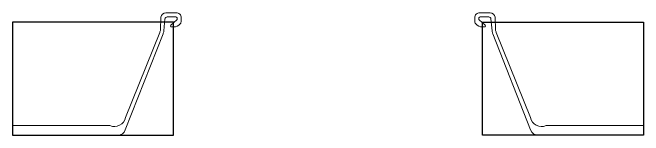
# Model space of a CAD drawing. Header units: millimetres. Extents: x 0 to 76984, y 0 to 13707.
# Drawn here: x 37487 to 38662, y 6943 to 7171 of the extents above; entities that cross this region are included whole.
import ezdxf

# ---------------------------------------------------------------- set-up
doc = ezdxf.new("R2010")
doc.units = ezdxf.units.MM
doc.layers.get('Defpoints').update_dxf_attribs({"color": 8})
doc.layers.add('1粗实线', color=1, linetype='Continuous', lineweight=30)
doc.layers.add('细实线', color=5, linetype='Continuous', lineweight=9)

# ---------------------------------------------------------------- blocks, each defined once
blk = doc.blocks.new('拉森Ⅵ钢板桩平面图块3')
at = {"layer": 'Defpoints'}
blk.add_lwpolyline([(300, 0), (0, 0), (0, -210), (300, -210)], close=True, dxfattribs=at)
at = {"layer": '细实线', "color": 1, "ltscale": 16}
blk.add_lwpolyline([(0, -210), (195.7, -210, 0.325325), (210, -199.9), (280.3, -21.5, 0.071121), (281.7, -16), (283.9, 6.3, -0.385314), (287.9, 9.9), (304.2, 9.9, -0.414214), (306.6, 7.5), (306.6, 6.2, -0.212557), (305.8, 4.4), (294.8, -5.5, 0.687281), (295.9, -8.5), (300.1, -8.5, 0.232919), (312.3, -2.9, 0.178635), (314.2, 2.3), (314.2, 8.3, 0.414214), (304.6, 17.9), (285.7, 17.9, 0.385314), (276.2, 9.3), (275.5, -13.7, -0.050178), (274.1, -19.2), (210.6, -177, -0.463826), (181.3, -192), (0, -192)], format="xyb", dxfattribs=at)
blk = doc.blocks.new('拉森Ⅵ钢板桩平面图块4')
at = {"layer": 'Defpoints'}
blk.add_lwpolyline([(-300, 0), (0, 0), (0, -210), (-300, -210)], close=True, dxfattribs=at)
at = {"layer": '细实线', "color": 1, "ltscale": 16}
blk.add_lwpolyline([(0, -210), (-195.7, -210, -0.325325), (-210, -199.9), (-280.3, -21.5, -0.071121), (-281.7, -16), (-283.9, 6.3, 0.385314), (-287.9, 9.9), (-304.2, 9.9, 0.414214), (-306.6, 7.5), (-306.6, 6.2, 0.212557), (-305.8, 4.4), (-294.8, -5.5, -0.687281), (-295.9, -8.5), (-300.1, -8.5, -0.232919), (-312.3, -2.9, -0.178635), (-314.2, 2.3), (-314.2, 8.3, -0.414214), (-304.6, 17.9), (-285.7, 17.9, -0.385314), (-276.2, 9.3), (-275.5, -13.7, 0.050178), (-274.1, -19.2), (-210.6, -177, 0.463826), (-181.3, -192), (0, -192)], format="xyb", dxfattribs=at)

msp = doc.modelspace()

# ---------------------------------------------------------------- block references
at = {"layer": '1粗实线'}
for name, p in [('拉森Ⅵ钢板桩平面图块3', (37486.6, 7153.4)), ('拉森Ⅵ钢板桩平面图块4', (38661.8, 7153.4))]:
    msp.add_blockref(name, p, dxfattribs=at)

doc.saveas('drawing.dxf')
